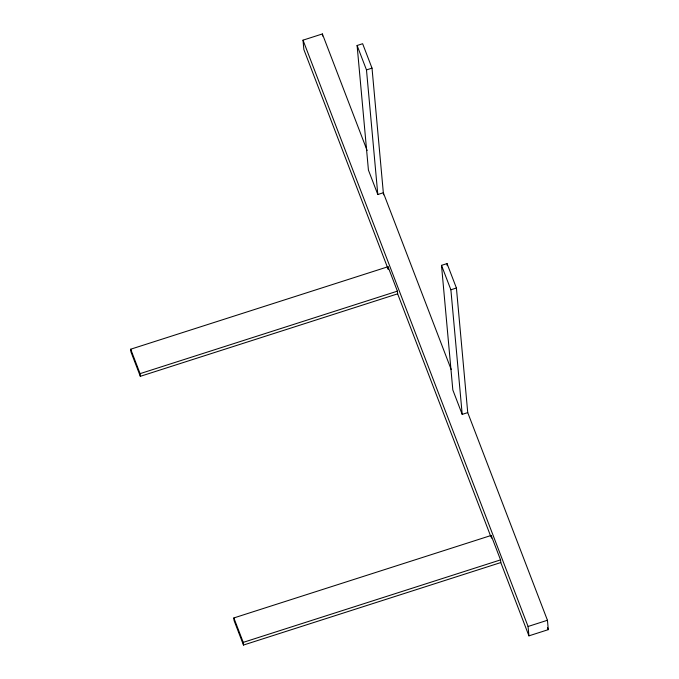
<?xml version="1.0" encoding="UTF-8"?>
<svg xmlns="http://www.w3.org/2000/svg" width="679" height="679" viewBox="0 0 679 679"><rect width="100%" height="100%" fill="white"/><g stroke="black" fill="none" stroke-linecap="round" stroke-linejoin="round"><path stroke-width="1.02" d="M388.023 266.728L397.402 291.155L397.639 293.837L140.324 376.319L130.945 351.892L130.699 349.21L388.023 266.728L388.261 269.402L303.861 49.533L303.012 40.163L322.381 33.95L367.135 150.534M451.162 369.427L383.338 192.743L377.804 194.517L368.425 170.09L357.103 45.493L362.637 43.719L372.016 68.146L383.525 194.831M377.804 194.517L366.482 69.92L372.016 68.146M467.738 412.611L462.204 414.385L452.825 389.958L441.503 265.362L447.037 263.588L456.415 288.015L467.738 412.611L547.444 620.266L548.301 629.645L528.933 635.85L500.796 562.56L500.55 559.886L491.172 535.451L233.856 617.941L234.102 620.623L243.481 645.05L500.796 562.56M140.324 376.319L140.078 373.645L397.402 291.155M462.204 414.385L450.881 289.789L456.415 288.015M243.481 645.05L243.235 642.368L500.55 559.886M528.933 635.85L528.075 626.479L547.444 620.266M357.103 45.493L366.482 69.92M441.503 265.362L450.881 289.789M547.537 627.668L548.301 629.645M303.012 40.163L528.075 626.479M397.639 293.837L490.662 536.155M130.699 349.21L140.078 373.645M233.856 617.941L243.235 642.368M491.172 535.451L491.418 538.133M447.037 263.588L447.232 265.701M322.381 33.95L322.567 36.038"/></g></svg>
